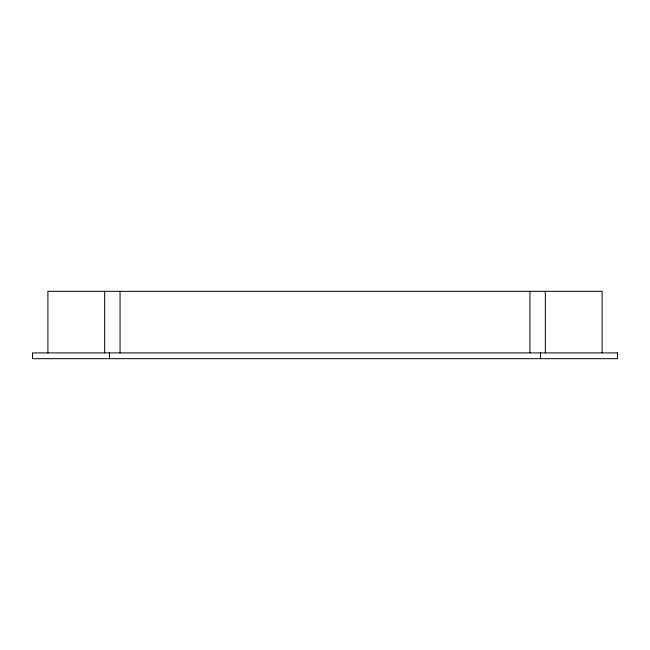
<?xml version="1.0" encoding="UTF-8"?>
<svg xmlns="http://www.w3.org/2000/svg" width="650" height="650" viewBox="0 0 650 650"><rect width="100%" height="100%" fill="white"/><g stroke="black" fill="none" stroke-linecap="round" stroke-linejoin="round"><path stroke-width="0.97" d="M602.103 352.901L602.103 291.322L47.897 291.322L47.897 352.901M545.334 291.322L545.334 352.901M540.524 352.901L540.524 358.678M529.945 291.322L529.945 352.901M120.055 291.322L120.055 352.901M109.476 352.901L109.476 358.678M104.666 291.322L104.666 352.901M617.5 352.901L32.5 352.901L32.5 358.678L617.5 358.678L617.5 352.901"/></g></svg>
